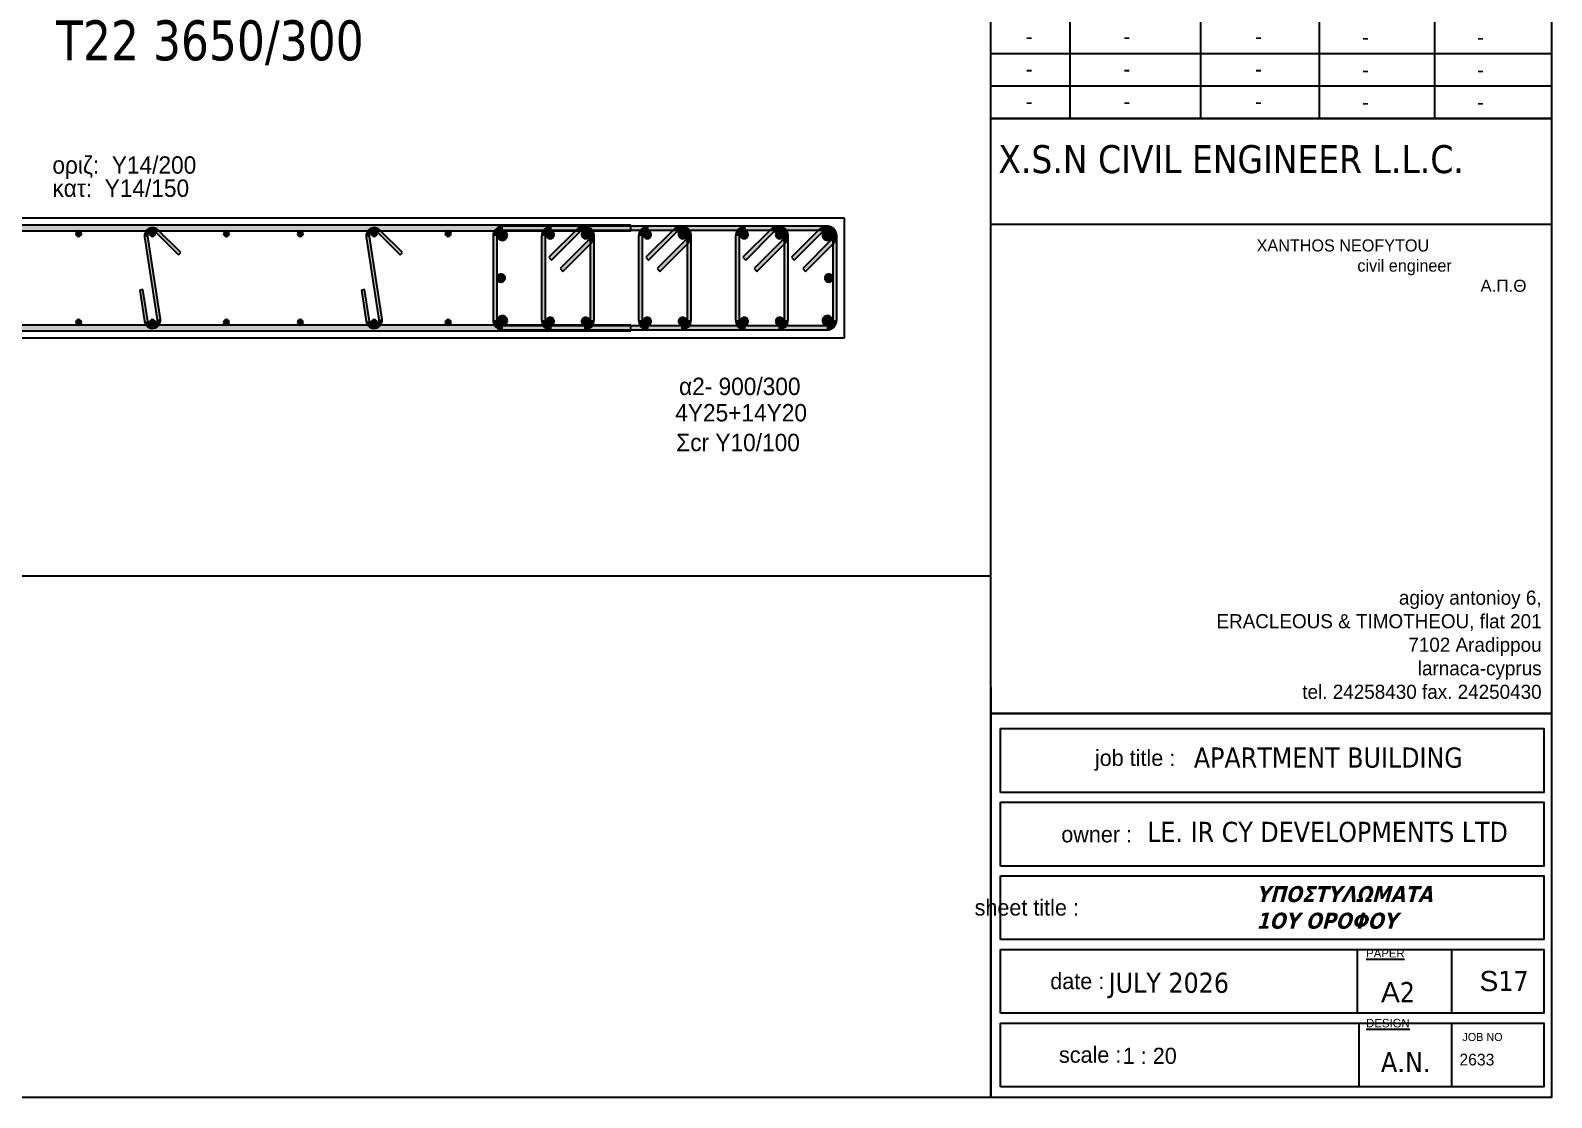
# Model space of a CAD drawing. Header units: millimetres. Extents: x -2171 to 1563, y -1758 to -1505.
# Drawn here: x -843.72 to -824.69, y -1630.29 to -1616.94 of the extents above; entities that cross this region are included whole.
import ezdxf

# ---------------------------------------------------------------- set-up
doc = ezdxf.new("R2010")
doc.units = ezdxf.units.MM
for name, color, linetype in [('-S_TEXT', 3, 'Continuous'), ('ANOIGMATA', 7, 'Continuous'), ('Col_Det', 7, 'Continuous'), ('Col_Det_Fill', 7, 'Continuous'), ('Geo_Col_Pro_1', 7, 'Continuous'), ('pinakaki', 153, 'Continuous')]:
    doc.layers.add(name, color=color, linetype=linetype)
doc.layers.add('TEXT', color=20, linetype='Continuous', lineweight=13)
doc.styles.add('S1Arl22_b_934_161', font='arial.ttf', dxfattribs={"width": 0.933629, "height": 0.002175})
doc.styles.get("Standard").update_dxf_attribs({"font": 'tahoma.ttf'})

# ---------------------------------------------------------------- blocks, each defined once
blk = doc.blocks.new('PINAKAKI')
at = {"color": 0}
for p, q in [((121989.64, -208370.631), (121989.64, -208374.541)), ((121991.28, -208374.541), (121991.28, -208370.631)), ((121992.766, -208374.541), (121992.766, -208370.631)), ((121994.208, -208374.541), (121994.208, -208370.631)), ((121995.67, -208375.87), (121988.651, -208375.87)), ((121988.651, -208381.659), (121988.651, -208386.792)), ((121988.774, -208382.974), (121988.774, -208382.175)), ((121988.774, -208383.895), (121988.774, -208383.096)), ((121988.774, -208384.816), (121988.774, -208384.018)), ((121988.774, -208385.738), (121988.774, -208384.939)), ((121988.774, -208386.659), (121988.774, -208385.861))]:
    blk.add_line(p, q, dxfattribs=at)
at = {"color": 3}
blk.add_line((121995.67, -208372.455), (121995.67, -208374.541), dxfattribs=at)
at = {"color": 0}
for points in [[(121988.651, -208370.631), (121995.67, -208370.631), (121995.67, -208374.541), (121988.651, -208374.541)], [(121988.651, -208370.631), (121995.67, -208370.631), (121995.67, -208374.541), (121988.651, -208374.541)], [(121988.651, -208374.541), (121995.67, -208374.541), (121995.67, -208381.988), (121988.651, -208381.988)], [(121988.651, -208381.988), (121995.67, -208381.988), (121995.67, -208386.792), (121988.651, -208386.792)]]:
    blk.add_lwpolyline(points, close=True, dxfattribs=at)
for points in [[(121988.651, -208373.728), (121995.67, -208373.728)], [(121988.651, -208374.135), (121995.67, -208374.135)], [(121988.774, -208382.175), (121995.574, -208382.175), (121995.574, -208382.974), (121988.774, -208382.974)], [(121988.774, -208383.096), (121995.574, -208383.096), (121995.574, -208383.895), (121988.774, -208383.895)], [(121988.774, -208384.018), (121995.574, -208384.018), (121995.574, -208384.816), (121988.774, -208384.816)], [(121988.774, -208384.939), (121995.574, -208384.939), (121995.574, -208385.738), (121988.774, -208385.738)], [(121993.239, -208384.939), (121993.239, -208385.738)], [(121994.417, -208384.939), (121994.417, -208385.738)], [(121988.774, -208385.861), (121995.574, -208385.861), (121995.574, -208386.659), (121988.774, -208386.659)], [(121993.259, -208385.861), (121993.259, -208386.659)], [(121994.417, -208385.861), (121994.417, -208386.659)]]:
    blk.add_lwpolyline(points, dxfattribs=at)
blk.add_lwpolyline([(121988.651, -208374.541), (121995.67, -208374.541)])
at = {"layer": 'ANOIGMATA', "attachment_point": 1}
for s, insert, char_height, width in [('\\pi4.5494;{\\fBankGothic Lt BT|b0|i0|c0|p34;\\H1.5x;\\C7;XANTHOS NEOFYTOU\\P\\pi5.8103;civil engineer\\P\\pi7.351;\\fArial|b0|i0|c161|p34;Α.Π.Θ}', (121987.429, -208376.054), 0.10094, 7.9171), ('\\pxqr;{\\fBankGothic Lt BT|b0|i0|c161|p34;\\H1.1667x;\\C0;agioy antonioy 6,\\PERACLEOUS & TIMOTHEOU, flat 201\\P7102 Aradippou\\Plarnaca-cyprus\\Ptel. 24258430 fax. 24250430}', (121987.487, -208380.449), 0.15141, 8.05841), ('\\pxqr;{\\fBankGothic Lt BT|b0|i0|c0|p34;\\H1.5x;\\C7; \\H1.3333x; job title :}', (121987.622, -208382.441), 0.10094, 3.33818), ('\\A1;\\pxql;{\\H0.99983x;\\C7;APARTMENT BUILDING  \\H0.75013x;  }', (121991.193, -208382.412), 0.25234, 5.34758), ('\\A1;{\\C7;LE. IR CY DEVELOPMENTS LTD  }', (121990.609, -208383.342), 0.2523, 5.34758), ('\\pxqr;{\\fBankGothic Lt BT|b0|i0|c0|p34;\\H1.5x;\\C7; \\H1.3333x; owner :}', (121987.081, -208383.397), 0.10094, 3.33818), ('{\\fBankGothic Lt BT|b0|i0|c0|p34;\\C7;     sheet title :}', (121988.074, -208384.313), 0.20187, 3.33818), ('\\pxi8.03;{\\fBankGothic Lt BT|b0|i0|c161|p34;\\H0.5x;\\L\\C7;PAPER\\H2x;\\l }', (121991.643, -208384.933), 0.2125, 3.51387), ('\\pxqr;{\\fBankGothic Lt BT|b0|i0|c0|p34;\\C7; date :}', (121986.733, -208385.234), 0.20187, 3.33818), ('{\\fTahoma|b0|i0|c0|p34;\\C7;JULY 2026}', (121990.127, -208385.229), 0.25234, 4.57511), ('\\pxi8.03;{\\fBankGothic Lt BT|b0|i0|c0|p34;\\H0.5x;\\L\\C7;DESIGN\\H2x;\\l }', (121991.643, -208385.808), 0.2125, 3.51387), ('\\pxi8.03;{\\fBankGothic Lt BT|b0|i0|c0|p34;\\C7;JOB NO}', (121993.744, -208385.984), 0.10094, 3.33818), ('\\pxqr;{\\fBankGothic Lt BT|b0|i0|c0|p34;\\C7; scale :}', (121986.947, -208386.155), 0.20187, 3.33818), ('\\pxi8.03;{\\fBankGothic Lt BT|b0|i0|c161|p34;\\C7;2\\fBankGothic Lt BT|b0|i0|c0|p34;633}', (121993.339, -208386.244), 0.14671, 4.85205)]:
    blk.add_mtext(s, dxfattribs=dict(at, insert=insert, char_height=char_height, width=width))
at = {"layer": 'ANOIGMATA', "char_height": 0.25234, "attachment_point": 1}
for s, insert in [('{\\fArial|b0|i0|c186|p34;A}2', (121993.535, -208385.347)), ('A{\\fArial|b0|i0|c186|p34;.}N{\\fArial|b0|i0|c186|p34;.}', (121993.535, -208386.222))]:
    blk.add_mtext_dynamic_manual_height_columns(s, width=10.89316, gutter_width=1, heights=[0], dxfattribs=dict(at, insert=insert))
at = {"layer": 'TEXT', "color": 0, "attachment_point": 1}
for s, insert, char_height, width in [('\\pxqc;{\\fTahoma|b0|i0|c0|p34;\\H0.8x;\\C7;-}', (121988.625, -208373.41), 0.25391, 1.01563), ('\\pxqc;{\\fTahoma|b0|i0|c0|p34;\\H0.8x;\\C7;-}', (121989.084, -208373.41), 0.25391, 2.53906), ('\\pxqc;{\\fTahoma|b0|i0|c0|p34;\\H0.8x;\\C7;-}', (121990.732, -208373.41), 0.25391, 2.53906), ('\\pxqc;{\\fTahoma|b0|i0|c161|p34;\\H0.8x;\\C7;-}', (121992.706, -208373.419), 0.25391, 1.26753), ('\\pxqc;{\\fTahoma|b0|i0|c161|p34;\\H0.8x;\\C7;-}', (121994.148, -208373.419), 0.25391, 1.26753), ('\\pxqc;{\\fTahoma|b0|i0|c0|p34;\\H0.8x;\\C7;-}', (121988.625, -208373.817), 0.25391, 1.01563), ('\\pxqc;{\\fTahoma|b0|i0|c0|p34;\\H0.8x;\\C7;-}', (121989.084, -208373.817), 0.25391, 2.53906), ('\\pxqc;{\\fTahoma|b0|i0|c0|p34;\\H0.8x;\\C7;-}', (121990.732, -208373.817), 0.25391, 2.53906), ('\\pxqc;{\\fTahoma|b0|i0|c161|p34;\\H0.8x;\\C7;-}', (121992.706, -208373.826), 0.25391, 1.26753), ('\\pxqc;{\\fTahoma|b0|i0|c161|p34;\\H0.8x;\\C7;-}', (121994.148, -208373.826), 0.25391, 1.26753), ('\\pxqc;{\\fTahoma|b0|i0|c0|p34;\\H0.8x;\\C7;-}', (121988.625, -208374.223), 0.25391, 1.01563), ('\\pxqc;{\\fTahoma|b0|i0|c0|p34;\\H0.8x;\\C7;-}', (121989.084, -208374.223), 0.25391, 2.53906), ('\\pxqc;{\\fTahoma|b0|i0|c0|p34;\\H0.8x;\\C7;-}', (121990.732, -208374.223), 0.25391, 2.53906), ('\\pxqc;{\\fTahoma|b0|i0|c161|p34;\\H0.8x;\\C7;-}', (121992.706, -208374.232), 0.25391, 1.26753), ('\\pxqc;{\\fTahoma|b0|i0|c161|p34;\\H0.8x;\\C7;-}', (121994.148, -208374.232), 0.25391, 1.26753), ('X.S.N CIVIL ENGINEER L.L.C.\\P', (121988.746, -208374.875), 0.35, 6.92207)]:
    blk.add_mtext(s, dxfattribs=dict(at, insert=insert, char_height=char_height, width=width))

msp = doc.modelspace()

# ---------------------------------------------------------------- hatches: boundary and pattern name
at = {"layer": 'Col_Det_Fill'}
for color, points in [(252, [(-836.2116, -1619.45), (-836.2116, -1619.38), (-849.1071, -1619.38), (-849.1071, -1619.45)]), (252, [(-837.809, -1619.44), (-837.809, -1619.39, 0.4142136), (-837.934, -1619.515), (-837.884, -1619.515, -0.4142136)]), (252, [(-833.759, -1619.44), (-833.759, -1619.39), (-837.809, -1619.39), (-837.809, -1619.44)]), (252, [(-837.2018, -1619.44), (-837.2018, -1619.39, 0.4142136), (-837.3268, -1619.515), (-837.2768, -1619.515, -0.4142136)]), (252, [(-836.7947, -1619.44), (-836.7947, -1619.39), (-837.2018, -1619.39), (-837.2018, -1619.44)]), (252, [(-836.7197, -1619.515), (-836.6697, -1619.515, 0.6681786), (-836.8831, -1619.4267), (-836.8477, -1619.462, -0.6681786)]), (252, [(-836.7417, -1619.5681), (-836.7063, -1619.6034, 0.6681786), (-836.7947, -1619.39), (-836.7947, -1619.44, -0.6681786)]), (252, [(-835.9876, -1619.44), (-835.9876, -1619.39, 0.4142136), (-836.1126, -1619.515), (-836.0626, -1619.515, -0.4142136)]), (252, [(-835.5804, -1619.44), (-835.5804, -1619.39), (-835.9876, -1619.39), (-835.9876, -1619.44)]), (252, [(-835.5054, -1619.515), (-835.4554, -1619.515, 0.6681786), (-835.6688, -1619.4267), (-835.6334, -1619.462, -0.6681786)]), (252, [(-835.5274, -1619.5681), (-835.492, -1619.6034, 0.6681786), (-835.5804, -1619.39), (-835.5804, -1619.44, -0.6681786)]), (252, [(-834.7733, -1619.44), (-834.7733, -1619.39, 0.4142136), (-834.8983, -1619.515), (-834.8483, -1619.515, -0.4142136)]), (252, [(-834.3661, -1619.44), (-834.3661, -1619.39), (-834.7733, -1619.39), (-834.7733, -1619.44)]), (252, [(-834.2911, -1619.515), (-834.2411, -1619.515, 0.6681786), (-834.4545, -1619.4267), (-834.4192, -1619.462, -0.6681786)]), (252, [(-834.3131, -1619.5681), (-834.2777, -1619.6034, 0.6681786), (-834.3661, -1619.39), (-834.3661, -1619.44, -0.6681786)]), (252, [(-833.684, -1619.515), (-833.634, -1619.515, 0.6681786), (-833.8474, -1619.4267), (-833.812, -1619.462, -0.6681786)]), (252, [(-833.706, -1619.5681), (-833.6706, -1619.6034, 0.6681786), (-833.759, -1619.39), (-833.759, -1619.44, -0.6681786)]), (133, [(-843.1568, -1619.485, 0.4142136), (-843.1218, -1619.52, 0.4142136), (-843.0868, -1619.485, 0.4142136), (-843.1218, -1619.45, 0.4142136)]), (252, [(-842.2957, -1619.5251), (-842.2562, -1619.5191, -0.724422), (-842.1544, -1619.4676), (-842.1262, -1619.4393, 0.724422)]), (252, [(-842.1376, -1620.561), (-842.098, -1620.5549), (-842.2562, -1619.5191), (-842.2957, -1619.5251)]), (133, [(-842.2319, -1619.485, 0.4142136), (-842.1969, -1619.52, 0.4142136), (-842.1619, -1619.485, 0.4142136), (-842.1969, -1619.45, 0.4142136)]), (252, [(-842.1262, -1619.4393), (-842.1544, -1619.4676), (-841.8716, -1619.7505), (-841.8433, -1619.7222)]), (133, [(-841.3069, -1619.485, 0.4142136), (-841.2719, -1619.52, 0.4142136), (-841.2369, -1619.485, 0.4142136), (-841.2719, -1619.45, 0.4142136)]), (133, [(-840.3819, -1619.485, 0.4142136), (-840.3469, -1619.52, 0.4142136), (-840.3119, -1619.485, 0.4142136), (-840.3469, -1619.45, 0.4142136)]), (252, [(-839.5208, -1619.5251), (-839.4813, -1619.5191, -0.724422), (-839.3795, -1619.4676), (-839.3512, -1619.4393, 0.724422)]), (252, [(-839.3626, -1620.561), (-839.3231, -1620.5549), (-839.4813, -1619.5191), (-839.5208, -1619.5251)]), (133, [(-839.4569, -1619.485, 0.4142136), (-839.4219, -1619.52, 0.4142136), (-839.3869, -1619.485, 0.4142136), (-839.4219, -1619.45, 0.4142136)]), (252, [(-839.3512, -1619.4393), (-839.3795, -1619.4676), (-839.0967, -1619.7505), (-839.0684, -1619.7222)]), (133, [(-838.532, -1619.485, 0.4142136), (-838.497, -1619.52, 0.4142136), (-838.462, -1619.485, 0.4142136), (-838.497, -1619.45, 0.4142136)]), (252, [(-837.884, -1619.515), (-837.934, -1619.515), (-837.934, -1620.565), (-837.884, -1620.565)]), (12, [(-837.7553, -1619.5062, 0.4142136), (-837.8178, -1619.4437, 0.4142136), (-837.8803, -1619.5062, 0.4142136), (-837.8178, -1619.5687, 0.4142136)]), (252, [(-837.2768, -1619.515), (-837.3268, -1619.515), (-837.3268, -1620.565), (-837.2768, -1620.565)]), (56, [(-837.1695, -1619.4974, 0.4142136), (-837.2195, -1619.4474, 0.4142136), (-837.2695, -1619.4974, 0.4142136), (-837.2195, -1619.5474, 0.4142136)]), (252, [(-836.8477, -1619.462), (-836.8831, -1619.4267), (-837.2366, -1619.7802), (-837.2013, -1619.8156)]), (252, [(-837.0952, -1619.9216), (-837.0599, -1619.957), (-836.7063, -1619.6034), (-836.7417, -1619.5681)]), (56, [(-836.727, -1619.4974, 0.4142136), (-836.777, -1619.4474, 0.4142136), (-836.827, -1619.4974, 0.4142136), (-836.777, -1619.5474, 0.4142136)]), (252, [(-836.7197, -1620.565), (-836.6697, -1620.565), (-836.6697, -1619.515), (-836.7197, -1619.515)]), (252, [(-836.0626, -1619.515), (-836.1126, -1619.515), (-836.1126, -1620.565), (-836.0626, -1620.565)]), (56, [(-835.9552, -1619.4974, 0.4142136), (-836.0052, -1619.4474, 0.4142136), (-836.0552, -1619.4974, 0.4142136), (-836.0052, -1619.5474, 0.4142136)]), (252, [(-835.6334, -1619.462), (-835.6688, -1619.4267), (-836.0224, -1619.7802), (-835.987, -1619.8156)]), (252, [(-835.8809, -1619.9216), (-835.8456, -1619.957), (-835.492, -1619.6034), (-835.5274, -1619.5681)]), (56, [(-835.5127, -1619.4974, 0.4142136), (-835.5627, -1619.4474, 0.4142136), (-835.6127, -1619.4974, 0.4142136), (-835.5627, -1619.5474, 0.4142136)]), (252, [(-835.5054, -1620.565), (-835.4554, -1620.565), (-835.4554, -1619.515), (-835.5054, -1619.515)]), (252, [(-834.8483, -1619.515), (-834.8983, -1619.515), (-834.8983, -1620.565), (-834.8483, -1620.565)]), (56, [(-834.7409, -1619.4974, 0.4142136), (-834.7909, -1619.4474, 0.4142136), (-834.8409, -1619.4974, 0.4142136), (-834.7909, -1619.5474, 0.4142136)]), (252, [(-834.4192, -1619.462), (-834.4545, -1619.4267), (-834.8081, -1619.7802), (-834.7727, -1619.8156)]), (252, [(-834.6666, -1619.9216), (-834.6313, -1619.957), (-834.2777, -1619.6034), (-834.3131, -1619.5681)]), (56, [(-834.2984, -1619.4974, 0.4142136), (-834.3484, -1619.4474, 0.4142136), (-834.3984, -1619.4974, 0.4142136), (-834.3484, -1619.5474, 0.4142136)]), (252, [(-834.2911, -1620.565), (-834.2411, -1620.565), (-834.2411, -1619.515), (-834.2911, -1619.515)]), (252, [(-833.812, -1619.462), (-833.8474, -1619.4267), (-834.2009, -1619.7802), (-834.1656, -1619.8156)]), (252, [(-834.0595, -1619.9216), (-834.0241, -1619.957), (-833.6706, -1619.6034), (-833.706, -1619.5681)]), (12, [(-833.6876, -1619.5062, 0.4142136), (-833.7501, -1619.4437, 0.4142136), (-833.8126, -1619.5062, 0.4142136), (-833.7501, -1619.5687, 0.4142136)]), (252, [(-833.684, -1620.565), (-833.634, -1620.565), (-833.634, -1619.515), (-833.684, -1619.515)]), (133, [(-837.784, -1620.04, 0.4142136), (-837.834, -1619.99, 0.4142136), (-837.884, -1620.04, 0.4142136), (-837.834, -1620.09, 0.4142136)]), (133, [(-833.684, -1620.04, 0.4142136), (-833.734, -1619.99, 0.4142136), (-833.784, -1620.04, 0.4142136), (-833.734, -1620.09, 0.4142136)]), (252, [(-842.3166, -1620.1837), (-842.3561, -1620.1897), (-842.2957, -1620.5851), (-842.2562, -1620.5791)]), (252, [(-839.5416, -1620.1837), (-839.5812, -1620.1897), (-839.5208, -1620.5851), (-839.4813, -1620.5791)]), (12, [(-837.7553, -1620.5739, 0.4142136), (-837.8178, -1620.5114, 0.4142136), (-837.8803, -1620.5739, 0.4142136), (-837.8178, -1620.6364, 0.4142136)]), (56, [(-837.1695, -1620.5827, 0.4142136), (-837.2195, -1620.5327, 0.4142136), (-837.2695, -1620.5827, 0.4142136), (-837.2195, -1620.6327, 0.4142136)]), (56, [(-836.727, -1620.5827, 0.4142136), (-836.777, -1620.5327, 0.4142136), (-836.827, -1620.5827, 0.4142136), (-836.777, -1620.6327, 0.4142136)]), (56, [(-835.9552, -1620.5827, 0.4142136), (-836.0052, -1620.5327, 0.4142136), (-836.0552, -1620.5827, 0.4142136), (-836.0052, -1620.6327, 0.4142136)]), (56, [(-835.5127, -1620.5827, 0.4142136), (-835.5627, -1620.5327, 0.4142136), (-835.6127, -1620.5827, 0.4142136), (-835.5627, -1620.6327, 0.4142136)]), (56, [(-834.7409, -1620.5827, 0.4142136), (-834.7909, -1620.5327, 0.4142136), (-834.8409, -1620.5827, 0.4142136), (-834.7909, -1620.6327, 0.4142136)]), (56, [(-834.2984, -1620.5827, 0.4142136), (-834.3484, -1620.5327, 0.4142136), (-834.3984, -1620.5827, 0.4142136), (-834.3484, -1620.6327, 0.4142136)]), (12, [(-833.6876, -1620.5739, 0.4142136), (-833.7501, -1620.5114, 0.4142136), (-833.8126, -1620.5739, 0.4142136), (-833.7501, -1620.6364, 0.4142136)]), (252, [(-849.1071, -1620.63), (-849.1071, -1620.7), (-836.2116, -1620.7), (-836.2116, -1620.63)]), (133, [(-843.1568, -1620.595, 0.4142136), (-843.1218, -1620.63, 0.4142136), (-843.0868, -1620.595, 0.4142136), (-843.1218, -1620.56, 0.4142136)]), (252, [(-842.2562, -1620.5791), (-842.2957, -1620.5851, 1), (-842.098, -1620.5549), (-842.1376, -1620.561, -1)]), (133, [(-842.2319, -1620.595, 0.4142136), (-842.1969, -1620.63, 0.4142136), (-842.1619, -1620.595, 0.4142136), (-842.1969, -1620.56, 0.4142136)]), (133, [(-841.3069, -1620.595, 0.4142136), (-841.2719, -1620.63, 0.4142136), (-841.2369, -1620.595, 0.4142136), (-841.2719, -1620.56, 0.4142136)]), (133, [(-840.3819, -1620.595, 0.4142136), (-840.3469, -1620.63, 0.4142136), (-840.3119, -1620.595, 0.4142136), (-840.3469, -1620.56, 0.4142136)]), (252, [(-839.4813, -1620.5791), (-839.5208, -1620.5851, 1), (-839.3231, -1620.5549), (-839.3626, -1620.561, -1)]), (133, [(-839.4569, -1620.595, 0.4142136), (-839.4219, -1620.63, 0.4142136), (-839.3869, -1620.595, 0.4142136), (-839.4219, -1620.56, 0.4142136)]), (133, [(-838.532, -1620.595, 0.4142136), (-838.497, -1620.63, 0.4142136), (-838.462, -1620.595, 0.4142136), (-838.497, -1620.56, 0.4142136)]), (252, [(-837.884, -1620.565), (-837.934, -1620.565, 0.4142136), (-837.809, -1620.69), (-837.809, -1620.64, -0.4142136)]), (252, [(-837.809, -1620.64), (-837.809, -1620.69), (-833.759, -1620.69), (-833.759, -1620.64)]), (252, [(-837.2768, -1620.565), (-837.3268, -1620.565, 0.4142136), (-837.2018, -1620.69), (-837.2018, -1620.64, -0.4142136)]), (252, [(-837.2018, -1620.64), (-837.2018, -1620.69), (-836.7947, -1620.69), (-836.7947, -1620.64)]), (252, [(-836.7947, -1620.64), (-836.7947, -1620.69, 0.4142136), (-836.6697, -1620.565), (-836.7197, -1620.565, -0.4142136)]), (252, [(-836.0626, -1620.565), (-836.1126, -1620.565, 0.4142136), (-835.9876, -1620.69), (-835.9876, -1620.64, -0.4142136)]), (252, [(-835.9876, -1620.64), (-835.9876, -1620.69), (-835.5804, -1620.69), (-835.5804, -1620.64)]), (252, [(-835.5804, -1620.64), (-835.5804, -1620.69, 0.4142136), (-835.4554, -1620.565), (-835.5054, -1620.565, -0.4142136)]), (252, [(-834.8483, -1620.565), (-834.8983, -1620.565, 0.4142136), (-834.7733, -1620.69), (-834.7733, -1620.64, -0.4142136)]), (252, [(-834.7733, -1620.64), (-834.7733, -1620.69), (-834.3661, -1620.69), (-834.3661, -1620.64)]), (252, [(-834.3661, -1620.64), (-834.3661, -1620.69, 0.4142136), (-834.2411, -1620.565), (-834.2911, -1620.565, -0.4142136)]), (252, [(-833.759, -1620.64), (-833.759, -1620.69, 0.4142136), (-833.634, -1620.565), (-833.684, -1620.565, -0.4142136)])]:
    msp.add_hatch(color=color, dxfattribs=at).paths.add_polyline_path(points)

# ---------------------------------------------------------------- linework, layer by layer
at = {"layer": '-S_TEXT', "ltscale": 5}
msp.add_lwpolyline([(-882.8339, -1590.2497), (-824.6864, -1590.2497), (-824.6864, -1630.2944), (-882.8339, -1630.2944)], close=True, dxfattribs=at)
at = {"layer": 'Col_Det', "color": 7}
for points in [[(-833.534, -1619.29), (-851.7847, -1619.29)], [(-836.2116, -1619.38), (-849.1071, -1619.38)], [(-833.759, -1619.39), (-837.809, -1619.39)], [(-836.7947, -1619.39), (-837.2018, -1619.39)], [(-836.2116, -1619.45), (-836.2116, -1619.38)], [(-835.5804, -1619.39), (-835.9876, -1619.39)], [(-834.3661, -1619.39), (-834.7733, -1619.39)], [(-833.534, -1620.79), (-833.534, -1619.29)], [(-849.1071, -1619.45), (-836.2116, -1619.45)], [(-842.2957, -1619.5251), (-842.1376, -1620.561)], [(-842.098, -1620.5549), (-842.2562, -1619.5191)], [(-842.1544, -1619.4676), (-841.8716, -1619.7505)], [(-841.8433, -1619.7222), (-842.1262, -1619.4393)], [(-839.5208, -1619.5251), (-839.3626, -1620.561)], [(-839.3231, -1620.5549), (-839.4813, -1619.5191)], [(-839.3795, -1619.4676), (-839.0967, -1619.7505)], [(-839.0684, -1619.7222), (-839.3512, -1619.4393)], [(-837.934, -1619.515), (-837.934, -1620.565)], [(-837.884, -1620.565), (-837.884, -1619.515)], [(-837.809, -1619.44), (-833.759, -1619.44)], [(-837.3268, -1619.515), (-837.3268, -1620.565)], [(-837.2768, -1620.565), (-837.2768, -1619.515)], [(-836.8831, -1619.4267), (-837.2366, -1619.7802)], [(-837.2018, -1619.44), (-836.7947, -1619.44)], [(-837.2013, -1619.8156), (-836.8477, -1619.462)], [(-836.7417, -1619.5681), (-837.0952, -1619.9216)], [(-836.7197, -1619.515), (-836.7197, -1620.565)], [(-836.6697, -1620.565), (-836.6697, -1619.515)], [(-836.1126, -1619.515), (-836.1126, -1620.565)], [(-836.0626, -1620.565), (-836.0626, -1619.515)], [(-835.6688, -1619.4267), (-836.0224, -1619.7802)], [(-835.9876, -1619.44), (-835.5804, -1619.44)], [(-835.987, -1619.8156), (-835.6334, -1619.462)], [(-835.5274, -1619.5681), (-835.8809, -1619.9216)], [(-835.5054, -1619.515), (-835.5054, -1620.565)], [(-835.4554, -1620.565), (-835.4554, -1619.515)], [(-834.8983, -1619.515), (-834.8983, -1620.565)], [(-834.8483, -1620.565), (-834.8483, -1619.515)], [(-834.4545, -1619.4267), (-834.8081, -1619.7802)], [(-834.7733, -1619.44), (-834.3661, -1619.44)], [(-834.7727, -1619.8156), (-834.4192, -1619.462)], [(-834.3131, -1619.5681), (-834.6666, -1619.9216)], [(-834.2911, -1619.515), (-834.2911, -1620.565)], [(-834.2411, -1620.565), (-834.2411, -1619.515)], [(-833.8474, -1619.4267), (-834.2009, -1619.7802)], [(-834.1656, -1619.8156), (-833.812, -1619.462)], [(-833.706, -1619.5681), (-834.0595, -1619.9216)], [(-833.684, -1619.515), (-833.684, -1620.565)], [(-833.634, -1620.565), (-833.634, -1619.515)], [(-841.8716, -1619.7505), (-841.8433, -1619.7222)], [(-839.0967, -1619.7505), (-839.0684, -1619.7222)], [(-837.0599, -1619.957), (-836.7063, -1619.6034)], [(-835.8456, -1619.957), (-835.492, -1619.6034)], [(-834.6313, -1619.957), (-834.2777, -1619.6034)], [(-834.0241, -1619.957), (-833.6706, -1619.6034)], [(-837.2366, -1619.7802), (-837.2013, -1619.8156)], [(-837.0952, -1619.9216), (-837.0599, -1619.957)], [(-836.0224, -1619.7802), (-835.987, -1619.8156)], [(-835.8809, -1619.9216), (-835.8456, -1619.957)], [(-834.8081, -1619.7802), (-834.7727, -1619.8156)], [(-834.6666, -1619.9216), (-834.6313, -1619.957)], [(-834.2009, -1619.7802), (-834.1656, -1619.8156)], [(-834.0595, -1619.9216), (-834.0241, -1619.957)], [(-842.3166, -1620.1837), (-842.3561, -1620.1897)], [(-842.3561, -1620.1897), (-842.2957, -1620.5851)], [(-842.2562, -1620.5791), (-842.3166, -1620.1837)], [(-839.5416, -1620.1837), (-839.5812, -1620.1897)], [(-839.5812, -1620.1897), (-839.5208, -1620.5851)], [(-839.4813, -1620.5791), (-839.5416, -1620.1837)], [(-836.2116, -1620.63), (-849.1071, -1620.63)], [(-849.1071, -1620.7), (-836.2116, -1620.7)], [(-833.759, -1620.64), (-837.809, -1620.64)], [(-837.809, -1620.69), (-833.759, -1620.69)], [(-836.7947, -1620.64), (-837.2018, -1620.64)], [(-837.2018, -1620.69), (-836.7947, -1620.69)], [(-836.2116, -1620.7), (-836.2116, -1620.63)], [(-835.5804, -1620.64), (-835.9876, -1620.64)], [(-835.9876, -1620.69), (-835.5804, -1620.69)], [(-834.3661, -1620.64), (-834.7733, -1620.64)], [(-834.7733, -1620.69), (-834.3661, -1620.69)], [(-851.7847, -1620.79), (-833.534, -1620.79)]]:
    msp.add_lwpolyline(points, dxfattribs=at)
for points in [[(-837.809, -1619.39, 0.4142136), (-837.934, -1619.515)], [(-837.2018, -1619.39, 0.4142136), (-837.3268, -1619.515)], [(-836.6697, -1619.515, 0.6681786), (-836.8831, -1619.4267)], [(-836.7063, -1619.6034, 0.6681786), (-836.7947, -1619.39)], [(-835.9876, -1619.39, 0.4142136), (-836.1126, -1619.515)], [(-835.4554, -1619.515, 0.6681786), (-835.6688, -1619.4267)], [(-835.492, -1619.6034, 0.6681786), (-835.5804, -1619.39)], [(-834.7733, -1619.39, 0.4142136), (-834.8983, -1619.515)], [(-834.2411, -1619.515, 0.6681786), (-834.4545, -1619.4267)], [(-834.2777, -1619.6034, 0.6681786), (-834.3661, -1619.39)], [(-833.634, -1619.515, 0.6681786), (-833.8474, -1619.4267)], [(-833.6706, -1619.6034, 0.6681786), (-833.759, -1619.39)], [(-843.1218, -1619.45, 0.4142136), (-843.1568, -1619.485, 0.4142136)], [(-843.1568, -1619.485, 0.4142136), (-843.1218, -1619.52, 0.4142136)], [(-843.0868, -1619.485, 0.4142136), (-843.1218, -1619.45, 0.4142136)], [(-843.1218, -1619.52, 0.4142136), (-843.0868, -1619.485, 0.4142136)], [(-842.1262, -1619.4393, 0.724422), (-842.2957, -1619.5251, 0.724422)], [(-842.2562, -1619.5191, -0.724422), (-842.1544, -1619.4676)], [(-842.1969, -1619.45, 0.4142136), (-842.2319, -1619.485, 0.4142136)], [(-842.2319, -1619.485, 0.4142136), (-842.1969, -1619.52, 0.4142136)], [(-842.1619, -1619.485, 0.4142136), (-842.1969, -1619.45, 0.4142136)], [(-842.1969, -1619.52, 0.4142136), (-842.1619, -1619.485, 0.4142136)], [(-841.2719, -1619.45, 0.4142136), (-841.3069, -1619.485, 0.4142136)], [(-841.3069, -1619.485, 0.4142136), (-841.2719, -1619.52, 0.4142136)], [(-841.2369, -1619.485, 0.4142136), (-841.2719, -1619.45, 0.4142136)], [(-841.2719, -1619.52, 0.4142136), (-841.2369, -1619.485, 0.4142136)], [(-840.3469, -1619.45, 0.4142136), (-840.3819, -1619.485, 0.4142136)], [(-840.3819, -1619.485, 0.4142136), (-840.3469, -1619.52, 0.4142136)], [(-840.3119, -1619.485, 0.4142136), (-840.3469, -1619.45, 0.4142136)], [(-840.3469, -1619.52, 0.4142136), (-840.3119, -1619.485, 0.4142136)], [(-839.3512, -1619.4393, 0.724422), (-839.5208, -1619.5251, 0.724422)], [(-839.4813, -1619.5191, -0.724422), (-839.3795, -1619.4676)], [(-839.4219, -1619.45, 0.4142136), (-839.4569, -1619.485, 0.4142136)], [(-839.4569, -1619.485, 0.4142136), (-839.4219, -1619.52, 0.4142136)], [(-839.3869, -1619.485, 0.4142136), (-839.4219, -1619.45, 0.4142136)], [(-839.4219, -1619.52, 0.4142136), (-839.3869, -1619.485, 0.4142136)], [(-838.497, -1619.45, 0.4142136), (-838.532, -1619.485, 0.4142136)], [(-838.532, -1619.485, 0.4142136), (-838.497, -1619.52, 0.4142136)], [(-838.462, -1619.485, 0.4142136), (-838.497, -1619.45, 0.4142136)], [(-838.497, -1619.52, 0.4142136), (-838.462, -1619.485, 0.4142136)], [(-837.884, -1619.515, -0.4142136), (-837.809, -1619.44, -0.4142136)], [(-837.8178, -1619.4437, 0.4142136), (-837.8803, -1619.5062, 0.4142136)], [(-837.8803, -1619.5062, 0.4142136), (-837.8178, -1619.5687, 0.4142136)], [(-837.7553, -1619.5062, 0.4142136), (-837.8178, -1619.4437, 0.4142136)], [(-837.8178, -1619.5687, 0.4142136), (-837.7553, -1619.5062, 0.4142136)], [(-837.2768, -1619.515, -0.4142136), (-837.2018, -1619.44, -0.4142136)], [(-837.2195, -1619.4474, 0.4142136), (-837.2695, -1619.4974, 0.4142136)], [(-837.2695, -1619.4974, 0.4142136), (-837.2195, -1619.5474, 0.4142136)], [(-837.1695, -1619.4974, 0.4142136), (-837.2195, -1619.4474, 0.4142136)], [(-837.2195, -1619.5474, 0.4142136), (-837.1695, -1619.4974, 0.4142136)], [(-836.8477, -1619.462, -0.6681786), (-836.7197, -1619.515, -0.6681786)], [(-836.777, -1619.4474, 0.4142136), (-836.827, -1619.4974, 0.4142136)], [(-836.827, -1619.4974, 0.4142136), (-836.777, -1619.5474, 0.4142136)], [(-836.7947, -1619.44, -0.6681786), (-836.7417, -1619.5681, -0.6681786)], [(-836.727, -1619.4974, 0.4142136), (-836.777, -1619.4474, 0.4142136)], [(-836.777, -1619.5474, 0.4142136), (-836.727, -1619.4974, 0.4142136)], [(-836.0626, -1619.515, -0.4142136), (-835.9876, -1619.44, -0.4142136)], [(-836.0052, -1619.4474, 0.4142136), (-836.0552, -1619.4974, 0.4142136)], [(-836.0552, -1619.4974, 0.4142136), (-836.0052, -1619.5474, 0.4142136)], [(-835.9552, -1619.4974, 0.4142136), (-836.0052, -1619.4474, 0.4142136)], [(-836.0052, -1619.5474, 0.4142136), (-835.9552, -1619.4974, 0.4142136)], [(-835.6334, -1619.462, -0.6681786), (-835.5054, -1619.515, -0.6681786)], [(-835.5627, -1619.4474, 0.4142136), (-835.6127, -1619.4974, 0.4142136)], [(-835.6127, -1619.4974, 0.4142136), (-835.5627, -1619.5474, 0.4142136)], [(-835.5804, -1619.44, -0.6681786), (-835.5274, -1619.5681, -0.6681786)], [(-835.5127, -1619.4974, 0.4142136), (-835.5627, -1619.4474, 0.4142136)], [(-835.5627, -1619.5474, 0.4142136), (-835.5127, -1619.4974, 0.4142136)], [(-834.8483, -1619.515, -0.4142136), (-834.7733, -1619.44, -0.4142136)], [(-834.7909, -1619.4474, 0.4142136), (-834.8409, -1619.4974, 0.4142136)], [(-834.8409, -1619.4974, 0.4142136), (-834.7909, -1619.5474, 0.4142136)], [(-834.7409, -1619.4974, 0.4142136), (-834.7909, -1619.4474, 0.4142136)], [(-834.7909, -1619.5474, 0.4142136), (-834.7409, -1619.4974, 0.4142136)], [(-834.4192, -1619.462, -0.6681786), (-834.2911, -1619.515, -0.6681786)], [(-834.3484, -1619.4474, 0.4142136), (-834.3984, -1619.4974, 0.4142136)], [(-834.3984, -1619.4974, 0.4142136), (-834.3484, -1619.5474, 0.4142136)], [(-834.3661, -1619.44, -0.6681786), (-834.3131, -1619.5681, -0.6681786)], [(-834.2984, -1619.4974, 0.4142136), (-834.3484, -1619.4474, 0.4142136)], [(-834.3484, -1619.5474, 0.4142136), (-834.2984, -1619.4974, 0.4142136)], [(-833.7501, -1619.4437, 0.4142136), (-833.8126, -1619.5062, 0.4142136)], [(-833.8126, -1619.5062, 0.4142136), (-833.7501, -1619.5687, 0.4142136)], [(-833.812, -1619.462, -0.6681786), (-833.684, -1619.515, -0.6681786)], [(-833.759, -1619.44, -0.6681786), (-833.706, -1619.5681, -0.6681786)], [(-833.6876, -1619.5062, 0.4142136), (-833.7501, -1619.4437, 0.4142136)], [(-833.7501, -1619.5687, 0.4142136), (-833.6876, -1619.5062, 0.4142136)], [(-837.834, -1619.99, 0.4142136), (-837.884, -1620.04, 0.4142136)], [(-837.884, -1620.04, 0.4142136), (-837.834, -1620.09, 0.4142136)], [(-837.784, -1620.04, 0.4142136), (-837.834, -1619.99, 0.4142136)], [(-837.834, -1620.09, 0.4142136), (-837.784, -1620.04, 0.4142136)], [(-833.734, -1619.99, 0.4142136), (-833.784, -1620.04, 0.4142136)], [(-833.784, -1620.04, 0.4142136), (-833.734, -1620.09, 0.4142136)], [(-833.684, -1620.04, 0.4142136), (-833.734, -1619.99, 0.4142136)], [(-833.734, -1620.09, 0.4142136), (-833.684, -1620.04, 0.4142136)], [(-837.8178, -1620.5114, 0.4142136), (-837.8803, -1620.5739, 0.4142136)], [(-837.7553, -1620.5739, 0.4142136), (-837.8178, -1620.5114, 0.4142136)], [(-837.2195, -1620.5327, 0.4142136), (-837.2695, -1620.5827, 0.4142136)], [(-837.1695, -1620.5827, 0.4142136), (-837.2195, -1620.5327, 0.4142136)], [(-836.777, -1620.5327, 0.4142136), (-836.827, -1620.5827, 0.4142136)], [(-836.727, -1620.5827, 0.4142136), (-836.777, -1620.5327, 0.4142136)], [(-836.0052, -1620.5327, 0.4142136), (-836.0552, -1620.5827, 0.4142136)], [(-835.9552, -1620.5827, 0.4142136), (-836.0052, -1620.5327, 0.4142136)], [(-835.5627, -1620.5327, 0.4142136), (-835.6127, -1620.5827, 0.4142136)], [(-835.5127, -1620.5827, 0.4142136), (-835.5627, -1620.5327, 0.4142136)], [(-834.7909, -1620.5327, 0.4142136), (-834.8409, -1620.5827, 0.4142136)], [(-834.7409, -1620.5827, 0.4142136), (-834.7909, -1620.5327, 0.4142136)], [(-834.3484, -1620.5327, 0.4142136), (-834.3984, -1620.5827, 0.4142136)], [(-834.2984, -1620.5827, 0.4142136), (-834.3484, -1620.5327, 0.4142136)], [(-833.7501, -1620.5114, 0.4142136), (-833.8126, -1620.5739, 0.4142136)], [(-833.6876, -1620.5739, 0.4142136), (-833.7501, -1620.5114, 0.4142136)], [(-843.1218, -1620.56, 0.4142136), (-843.1568, -1620.595, 0.4142136)], [(-843.1568, -1620.595, 0.4142136), (-843.1218, -1620.63, 0.4142136)], [(-843.0868, -1620.595, 0.4142136), (-843.1218, -1620.56, 0.4142136)], [(-843.1218, -1620.63, 0.4142136), (-843.0868, -1620.595, 0.4142136)], [(-842.2957, -1620.5851, 1), (-842.098, -1620.5549)], [(-842.1376, -1620.561, -1), (-842.2562, -1620.5791, -1)], [(-842.1969, -1620.56, 0.4142136), (-842.2319, -1620.595, 0.4142136)], [(-842.2319, -1620.595, 0.4142136), (-842.1969, -1620.63, 0.4142136)], [(-842.1619, -1620.595, 0.4142136), (-842.1969, -1620.56, 0.4142136)], [(-842.1969, -1620.63, 0.4142136), (-842.1619, -1620.595, 0.4142136)], [(-841.2719, -1620.56, 0.4142136), (-841.3069, -1620.595, 0.4142136)], [(-841.3069, -1620.595, 0.4142136), (-841.2719, -1620.63, 0.4142136)], [(-841.2369, -1620.595, 0.4142136), (-841.2719, -1620.56, 0.4142136)], [(-841.2719, -1620.63, 0.4142136), (-841.2369, -1620.595, 0.4142136)], [(-840.3469, -1620.56, 0.4142136), (-840.3819, -1620.595, 0.4142136)], [(-840.3819, -1620.595, 0.4142136), (-840.3469, -1620.63, 0.4142136)], [(-840.3119, -1620.595, 0.4142136), (-840.3469, -1620.56, 0.4142136)], [(-840.3469, -1620.63, 0.4142136), (-840.3119, -1620.595, 0.4142136)], [(-839.5208, -1620.5851, 1), (-839.3231, -1620.5549)], [(-839.3626, -1620.561, -1), (-839.4813, -1620.5791, -1)], [(-839.4219, -1620.56, 0.4142136), (-839.4569, -1620.595, 0.4142136)], [(-839.4569, -1620.595, 0.4142136), (-839.4219, -1620.63, 0.4142136)], [(-839.3869, -1620.595, 0.4142136), (-839.4219, -1620.56, 0.4142136)], [(-839.4219, -1620.63, 0.4142136), (-839.3869, -1620.595, 0.4142136)], [(-838.497, -1620.56, 0.4142136), (-838.532, -1620.595, 0.4142136)], [(-838.532, -1620.595, 0.4142136), (-838.497, -1620.63, 0.4142136)], [(-838.462, -1620.595, 0.4142136), (-838.497, -1620.56, 0.4142136)], [(-838.497, -1620.63, 0.4142136), (-838.462, -1620.595, 0.4142136)], [(-837.934, -1620.565, 0.4142136), (-837.809, -1620.69)], [(-837.809, -1620.64, -0.4142136), (-837.884, -1620.565, -0.4142136)], [(-837.8803, -1620.5739, 0.4142136), (-837.8178, -1620.6364, 0.4142136)], [(-837.8178, -1620.6364, 0.4142136), (-837.7553, -1620.5739, 0.4142136)], [(-837.3268, -1620.565, 0.4142136), (-837.2018, -1620.69)], [(-837.2018, -1620.64, -0.4142136), (-837.2768, -1620.565, -0.4142136)], [(-837.2695, -1620.5827, 0.4142136), (-837.2195, -1620.6327, 0.4142136)], [(-837.2195, -1620.6327, 0.4142136), (-837.1695, -1620.5827, 0.4142136)], [(-836.827, -1620.5827, 0.4142136), (-836.777, -1620.6327, 0.4142136)], [(-836.7947, -1620.69, 0.4142136), (-836.6697, -1620.565)], [(-836.7197, -1620.565, -0.4142136), (-836.7947, -1620.64, -0.4142136)], [(-836.777, -1620.6327, 0.4142136), (-836.727, -1620.5827, 0.4142136)], [(-836.1126, -1620.565, 0.4142136), (-835.9876, -1620.69)], [(-835.9876, -1620.64, -0.4142136), (-836.0626, -1620.565, -0.4142136)], [(-836.0552, -1620.5827, 0.4142136), (-836.0052, -1620.6327, 0.4142136)], [(-836.0052, -1620.6327, 0.4142136), (-835.9552, -1620.5827, 0.4142136)], [(-835.6127, -1620.5827, 0.4142136), (-835.5627, -1620.6327, 0.4142136)], [(-835.5804, -1620.69, 0.4142136), (-835.4554, -1620.565)], [(-835.5054, -1620.565, -0.4142136), (-835.5804, -1620.64, -0.4142136)], [(-835.5627, -1620.6327, 0.4142136), (-835.5127, -1620.5827, 0.4142136)], [(-834.8983, -1620.565, 0.4142136), (-834.7733, -1620.69)], [(-834.7733, -1620.64, -0.4142136), (-834.8483, -1620.565, -0.4142136)], [(-834.8409, -1620.5827, 0.4142136), (-834.7909, -1620.6327, 0.4142136)], [(-834.7909, -1620.6327, 0.4142136), (-834.7409, -1620.5827, 0.4142136)], [(-834.3984, -1620.5827, 0.4142136), (-834.3484, -1620.6327, 0.4142136)], [(-834.3661, -1620.69, 0.4142136), (-834.2411, -1620.565)], [(-834.2911, -1620.565, -0.4142136), (-834.3661, -1620.64, -0.4142136)], [(-834.3484, -1620.6327, 0.4142136), (-834.2984, -1620.5827, 0.4142136)], [(-833.8126, -1620.5739, 0.4142136), (-833.7501, -1620.6364, 0.4142136)], [(-833.759, -1620.69, 0.4142136), (-833.634, -1620.565)], [(-833.684, -1620.565, -0.4142136), (-833.759, -1620.64, -0.4142136)], [(-833.7501, -1620.6364, 0.4142136), (-833.6876, -1620.5739, 0.4142136)]]:
    msp.add_lwpolyline(points, format="xyb", dxfattribs=at)
at = {"layer": 'Geo_Col_Pro_1', "color": 4, "linetype": 'Continuous', "ltscale": 0.5}
msp.add_line((-853.3092, -1623.7642), (-831.7062, -1623.7642), dxfattribs=at)

# ---------------------------------------------------------------- block references
at = {"layer": '-S_TEXT', "linetype": 'Continuous', "ltscale": 0.5}
msp.add_blockref('PINAKAKI', (-122820.3566, 206756.498), dxfattribs=at)

# ---------------------------------------------------------------- texts
at = {"layer": '-S_TEXT', "ltscale": 5, "attachment_point": 1}
for s, insert, char_height, width in [('{\\fTahoma|b1|i1|c161|p34;\\C7;ΥΠΟΣΤΥΛΩΜΑΤΑ \\fTahoma|b1|i1|c0|p34;\\P1\\fTahoma|b1|i1|c161|p34;ΟΥ ΟΡΟΦΟΥ}', (-828.3835, -1627.648), 0.2, 4.575107), ('{\\fBankGothic Lt BT|b0|i0|c161|p34;\\C7; 1 : \\fBankGothic Lt BT|b0|i0|c0|p34;2\\fBankGothic Lt BT|b0|i0|c161|p34;0}', (-830.1279, -1629.6709), 0.201875, 3.338181)]:
    msp.add_mtext(s, dxfattribs=dict(at, insert=insert, char_height=char_height, width=width))
at = {"layer": '-S_TEXT', "ltscale": 5, "insert": (-825.5883, -1628.7101), "char_height": 0.252344, "attachment_point": 1}
msp.add_mtext_dynamic_manual_height_columns('{\\fArial|b0|i0|c186|p34;S}17', width=10.893157, gutter_width=1, heights=[0], dxfattribs=at)
at = {"layer": 'Col_Det', "color": 7, "style": 'S1Arl22_b_934_161', "width": 0.933629}
for s, p in [('οριζ:  Y14/200', (-843.4495, -1618.7342)), ('κατ:  Y14/150', (-843.4495, -1619.0242)), (' α2- 900/300', (-835.6855, -1621.5042)), ('4Y25+14Y20', (-835.654, -1621.8338)), ('Σcr Y10/100', (-835.6421, -1622.2063))]:
    msp.add_text(s, height=0.2175, dxfattribs=at).set_placement(p)
at = {"layer": 'pinakaki', "color": 1, "width": 0.933629}
msp.add_text('Τ22 3650/300', height=0.5, dxfattribs=at).set_placement((-843.4036, -1617.3157))

doc.saveas('drawing.dxf')
